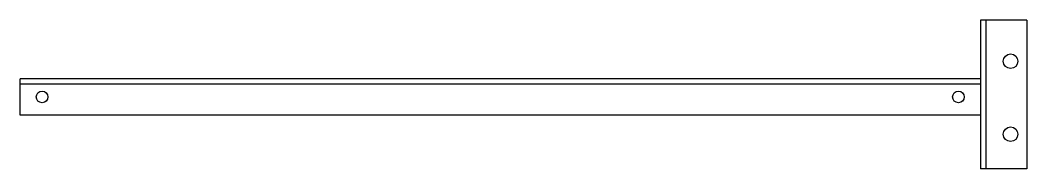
# Model space of a CAD drawing. Header units: metres. Extents: x 0 to 688, y -49 to 53.
import ezdxf

# ---------------------------------------------------------------- set-up
doc = ezdxf.new("R2010")
doc.units = ezdxf.units.M

# ---------------------------------------------------------------- blocks, each defined once
blk = doc.blocks.new('DI_UNIAO')
at = {"color": 7, "linetype": 'Continuous', "lineweight": 25}
for p, q in [((656.66, 52.68), (656.66, -49.32)), ((688.46, 52.68), (656.66, 52.68)), ((660.46, 52.68), (660.46, -49.32)), ((688.46, 52.68), (688.46, -49.32)), ((0, -12.5), (0, 12.5)), ((656.66, 12.5), (0, 12.5)), ((656.66, 8.7), (0, 8.7)), ((656.66, -12.5), (0, -12.5)), ((688.46, -49.32), (656.66, -49.32))]:
    blk.add_line(p, q, dxfattribs=at)
for centre, radius in [((677.33, 24.45), 5), ((15, 0), 4), ((641.66, 0), 4), ((677.33, -25.55), 5)]:
    blk.add_circle(centre, radius, dxfattribs=at)

msp = doc.modelspace()

# ---------------------------------------------------------------- block references
msp.add_blockref('DI_UNIAO', (0, 0))

doc.saveas('drawing.dxf')
